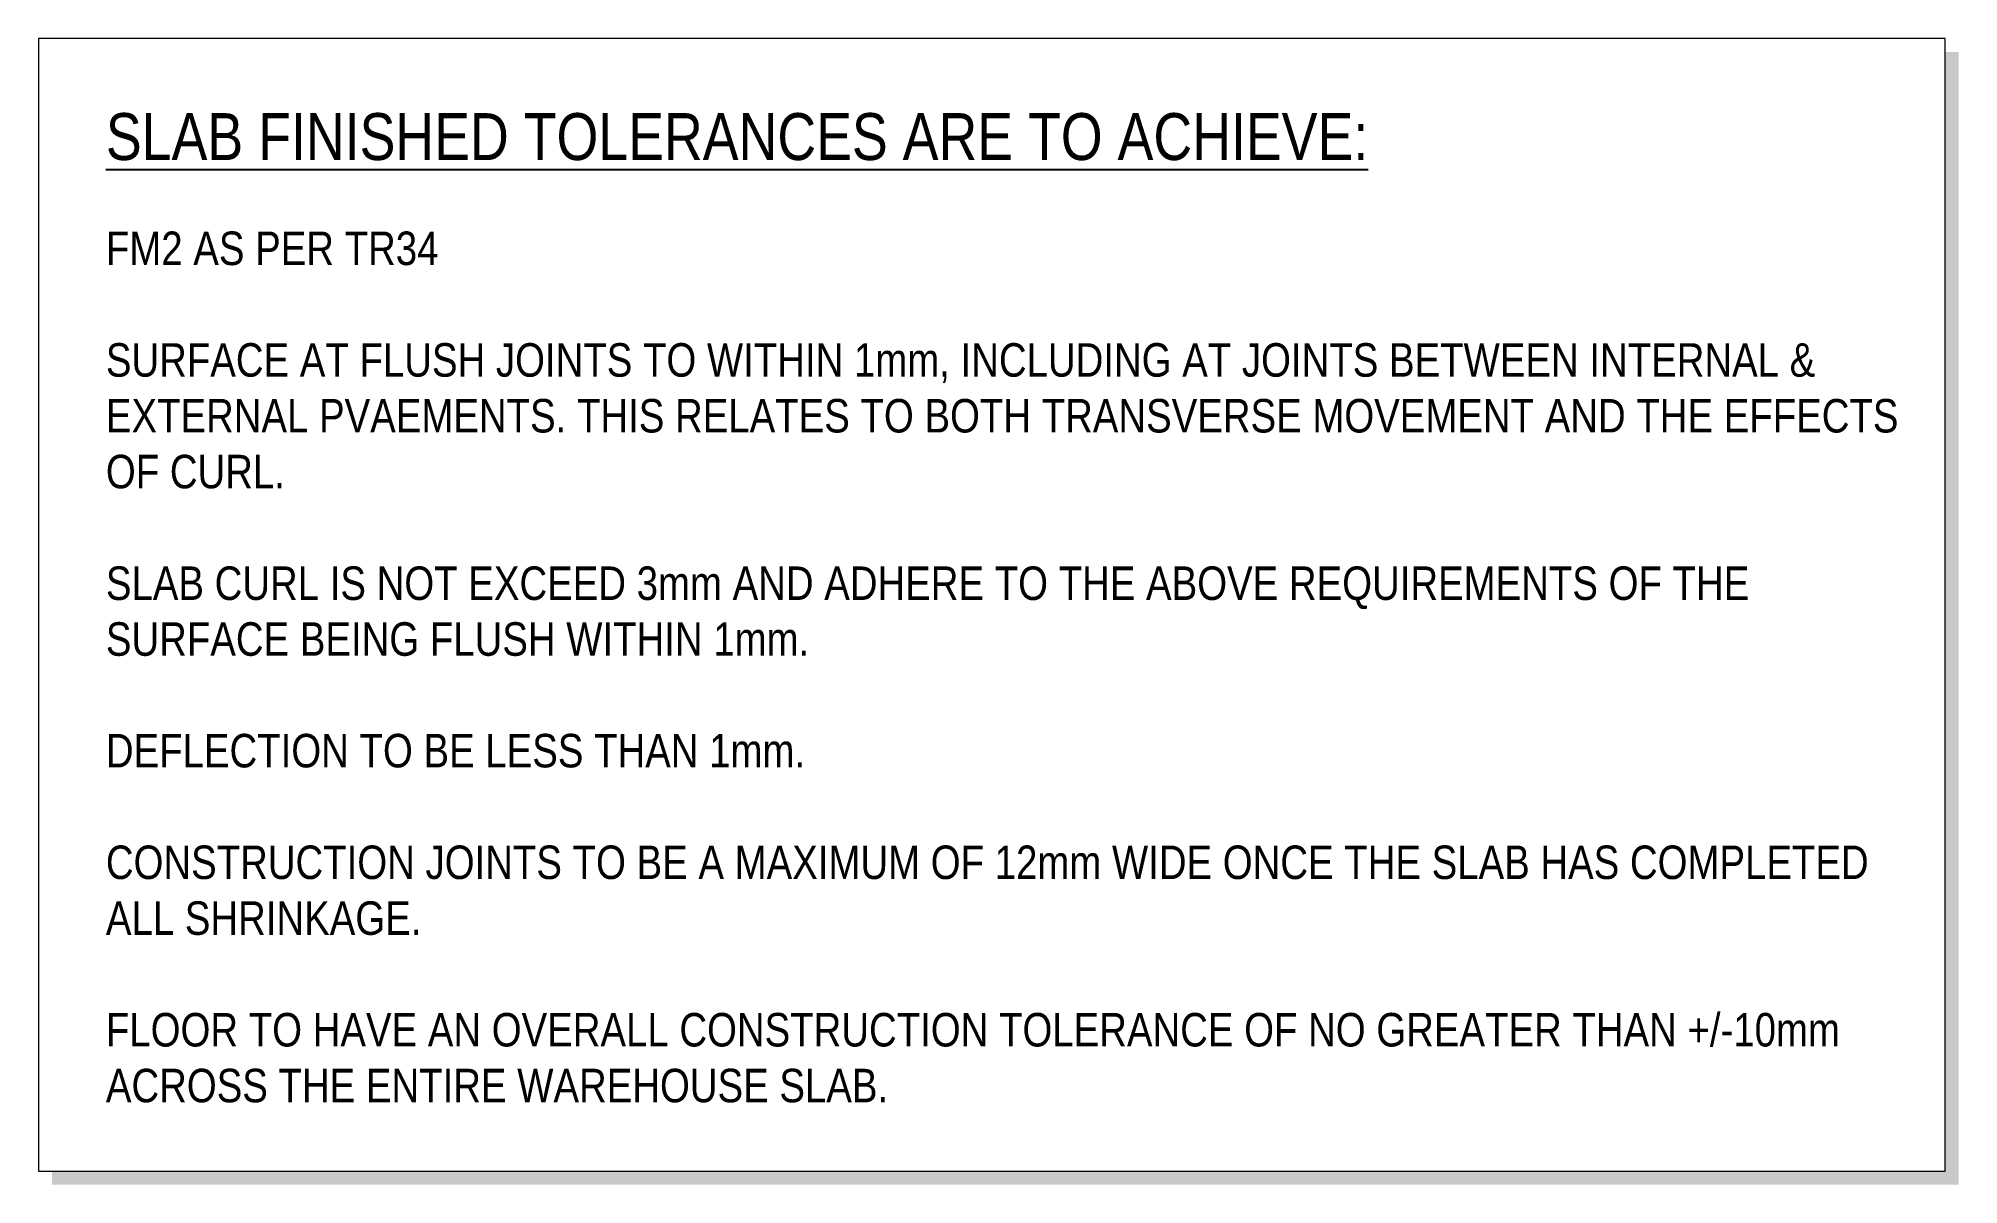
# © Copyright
# Model space of a CAD drawing. Header units: millimetres. Extents: x 1606 to 178479, y -4237 to 231581.
# Drawn here: x 1606 to 15938, y -4237 to 4320 of the extents above.
import ezdxf

# ---------------------------------------------------------------- set-up
doc = ezdxf.new("R2010")
doc.units = ezdxf.units.MM
doc.layers.add('A-DETL-GENF', color=92, linetype='Continuous', lineweight=18)
doc.layers.add('G-ANNO-TEXT-1', color=7, linetype='Continuous', lineweight=25)
doc.styles.add('Arial Narrow', font='ARIALN.TTF', dxfattribs={"height": 350})
doc.styles.add('Arial Narrow_1', font='ARIALN.TTF', dxfattribs={"height": 250})

# ---------------------------------------------------------------- blocks, each defined once
blk = doc.blocks.new('Shadow Box - Shadow Box-997097-110-Industrial_Slab Finishes Notes')
at = {"layer": 'A-DETL-GENF'}
blk.add_hatch(color=256, dxfattribs=at).paths.add_polyline_path([(1706, -4237), (15938, -4237), (15938, 4220), (15838, 4220), (15838, -4137), (1706, -4137)])
for p, q in [((1606, 4320), (1606, -4137)), ((15838, 4320), (1606, 4320)), ((15838, -4137), (15838, 4320)), ((1606, -4137), (15838, -4137))]:
    blk.add_line(p, q, dxfattribs=at)

msp = doc.modelspace()

# ---------------------------------------------------------------- block references
at = {"layer": 'A-DETL-GENF'}
msp.add_blockref('Shadow Box - Shadow Box-997097-110-Industrial_Slab Finishes Notes', (0, 0), dxfattribs=at)

# ---------------------------------------------------------------- texts
at = {"layer": 'G-ANNO-TEXT-1', "attachment_point": 1}
for s, insert, char_height, width, style in [('\\LSLAB FINISHED TOLERANCES ARE TO ACHIEVE: ', (2109.2, 3762.4), 350, 11696.621, 'Arial Narrow'), ('FM2 AS PER TR34', (2109.2, 2878.2), 250, 3014.345, 'Arial Narrow_1'), ('SURFACE AT FLUSH JOINTS TO WITHIN 1mm, INCLUDING AT JOINTS BETWEEN INTERNAL & ', (2109.2, 2044.8), 250, 15592.822, 'Arial Narrow_1'), ('EXTERNAL PVAEMENTS. THIS RELATES TO BOTH TRANSVERSE MOVEMENT AND THE EFFECTS ', (2109.2, 1628.1), 250, 16314.341, 'Arial Narrow_1'), ('OF CURL.', (2109.2, 1211.4), 250, 1619.409, 'Arial Narrow_1'), ('SLAB CURL IS NOT EXCEED 3mm AND ADHERE TO THE ABOVE REQUIREMENTS OF THE ', (2109.2, 377.9), 250, 14983.539, 'Arial Narrow_1'), ('SURFACE BEING FLUSH WITHIN 1mm.', (2109.2, -38.8), 250, 6365.399, 'Arial Narrow_1'), ('DEFLECTION TO BE LESS THAN 1mm.', (2109.2, -872.2), 250, 6341.348, 'Arial Narrow_1'), ('CONSTRUCTION JOINTS TO BE A MAXIMUM OF 12mm WIDE ONCE THE SLAB HAS COMPLETED ', (2109.2, -1705.7), 250, 16073.834, 'Arial Narrow_1'), ('ALL SHRINKAGE.', (2109.2, -2122.4), 250, 2854.008, 'Arial Narrow_1'), ('FLOOR TO HAVE AN OVERALL CONSTRUCTION TOLERANCE OF NO GREATER THAN +/-10mm ', (2109.2, -2955.8), 250, 15809.278, 'Arial Narrow_1'), ('ACROSS THE ENTIRE WAREHOUSE SLAB.', (2109.2, -3372.5), 250, 7086.918, 'Arial Narrow_1')]:
    msp.add_mtext(s, dxfattribs=dict(at, insert=insert, char_height=char_height, width=width, style=style))

doc.saveas('drawing.dxf')
